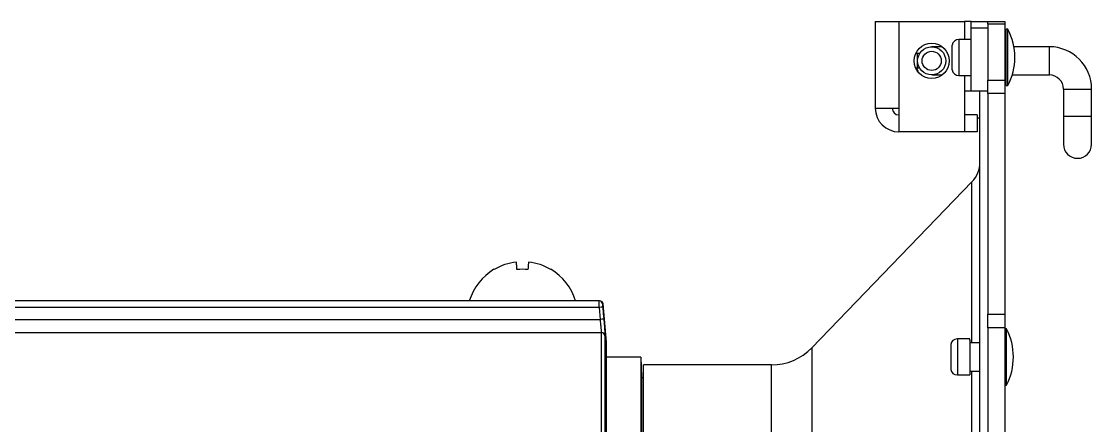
# Model space of a CAD drawing. Extents: x 16.7 to 113.1, y 4.5 to 84.5.
# Drawn here: x 30.828 to 35.58, y 38.153 to 39.946 of the extents above; entities that cross this region are included whole.
import ezdxf

# ---------------------------------------------------------------- set-up
doc = ezdxf.new("R2010")
doc.units = 0
doc.header["$MEASUREMENT"] = 0
doc.layers.add('OBJECT', color=7, linetype='CONTINUOUS')

msp = doc.modelspace()

# ---------------------------------------------------------------- linework, layer by layer
at = {"layer": 'OBJECT'}
for p, q in [((34.6194, 39.9465), (34.7244, 39.9465)), ((34.6194, 39.9465), (34.6194, 39.5615)), ((34.7244, 39.9465), (34.7244, 39.5615)), ((34.7244, 39.9465), (35.0149, 39.9465)), ((35.0449, 39.9465), (35.0149, 39.9465)), ((35.0149, 39.9465), (35.0149, 39.8665)), ((35.0449, 39.9465), (35.1199, 39.9465)), ((35.0449, 39.9165), (35.0449, 39.9465)), ((35.0449, 39.6365), (35.0449, 39.9165)), ((35.1199, 39.9165), (35.0449, 39.9165)), ((35.1199, 39.9465), (35.1948, 39.9465)), ((35.1199, 39.9337), (35.1199, 39.9465)), ((35.1948, 39.9337), (35.1199, 39.9337)), ((35.1199, 39.9337), (35.1199, 39.6858)), ((35.1948, 39.9465), (35.1948, 39.9337)), ((35.1948, 39.9337), (35.1948, 39.6858)), ((35.2084, 39.9115), (35.2009, 39.9115)), ((35.2009, 39.8276), (35.2009, 39.9115)), ((35.2084, 39.8276), (35.2084, 39.9115)), ((34.9166, 39.834), (34.8699, 39.834)), ((34.9603, 39.7315), (34.9603, 39.8415)), ((35.0449, 39.8665), (34.9899, 39.8665)), ((34.9899, 39.8665), (34.9899, 39.8128)), ((35.2009, 39.849), (35.1948, 39.849)), ((35.2009, 39.6615), (35.2009, 39.8276)), ((35.2084, 39.6615), (35.2084, 39.8276)), ((35.3924, 39.834), (35.2347, 39.834)), ((35.3924, 39.709), (35.3924, 39.834)), ((34.8074, 39.804), (34.799, 39.804)), ((34.8074, 39.7715), (34.8074, 39.804)), ((34.8165, 39.804), (34.8074, 39.804)), ((34.9899, 39.8128), (34.9899, 39.7065)), ((34.8074, 39.739), (34.799, 39.739)), ((34.8018, 39.739), (34.8089, 39.7253)), ((34.8074, 39.739), (34.8074, 39.7715)), ((34.8165, 39.739), (34.8074, 39.739)), ((34.8699, 39.709), (34.9166, 39.709)), ((34.9899, 39.7065), (35.0449, 39.7065)), ((35.0149, 39.7065), (35.0149, 39.6365)), ((35.1199, 39.6858), (35.1948, 39.6858)), ((35.1199, 39.6269), (35.1199, 39.6858)), ((35.1948, 39.724), (35.2009, 39.724)), ((35.1948, 39.709), (35.2009, 39.709)), ((35.1948, 39.6858), (35.1948, 39.6269)), ((35.2276, 39.709), (35.3924, 39.709)), ((35.0449, 39.6365), (35.0149, 39.6365)), ((35.0149, 39.6365), (35.0149, 39.4565)), ((35.1199, 39.6365), (35.0449, 39.6365)), ((35.0839, 35.9065), (35.0839, 39.6365)), ((35.2009, 39.6615), (35.2084, 39.6615)), ((35.4549, 39.6465), (35.4549, 39.5265)), ((35.4549, 39.6465), (35.5799, 39.6465)), ((35.5799, 39.5265), (35.5799, 39.6465)), ((35.1948, 39.6269), (35.1199, 39.6269)), ((35.1199, 39.6269), (35.1199, 38.6471)), ((35.1948, 39.6269), (35.1948, 38.6471)), ((34.6194, 39.5615), (34.7244, 39.5615)), ((34.7244, 39.5615), (34.7244, 39.4565)), ((35.0719, 39.5315), (35.0149, 39.5315)), ((35.0719, 39.5315), (35.0719, 39.4565)), ((35.0839, 39.5165), (35.0719, 39.5165)), ((35.4549, 39.5265), (35.4549, 39.4015)), ((35.4549, 39.5265), (35.5799, 39.5265)), ((35.5799, 39.4015), (35.5799, 39.5265)), ((35.0149, 39.4565), (34.7244, 39.4565)), ((35.0719, 39.4565), (35.0149, 39.4565)), ((35.0488, 39.2347), (34.3379, 38.4988)), ((35.0488, 38.5202), (35.0488, 39.2347)), ((32.9264, 38.8466), (32.9271, 38.8456)), ((33.3933, 38.7065), (28.9684, 38.7065)), ((33.4258, 38.5228), (33.4109, 38.6929)), ((33.3943, 38.6773), (29.0956, 38.6773)), ((33.3989, 38.6243), (33.3943, 38.6773)), ((35.1199, 38.6471), (35.1948, 38.6471)), ((35.1199, 38.5873), (35.1199, 38.6471)), ((35.1948, 38.6471), (35.1948, 38.5873)), ((29.1853, 38.6243), (33.3989, 38.6243)), ((35.1948, 38.5873), (35.1199, 38.5873)), ((35.1199, 38.5873), (35.1199, 38.1065)), ((35.1948, 38.5873), (35.1948, 38.1065)), ((33.4043, 38.565), (29.1853, 38.565)), ((33.4043, 37.9565), (33.4043, 38.565)), ((33.4192, 38.5516), (33.4192, 37.9461)), ((35.0388, 38.5377), (34.9838, 38.5377)), ((34.9838, 38.5377), (34.9838, 38.3777)), ((35.0388, 38.5317), (35.0388, 38.5377)), ((35.2023, 38.5827), (35.1948, 38.5827)), ((35.2023, 38.5732), (35.2023, 38.5827)), ((35.2023, 38.3327), (35.2023, 38.5732)), ((33.4258, 37.9184), (33.4258, 38.5228)), ((33.4259, 37.9174), (33.4259, 38.5215)), ((34.3379, 38.4988), (34.3379, 33.3142)), ((34.9542, 38.5127), (34.9542, 38.4027)), ((35.0388, 38.5317), (35.0388, 38.3777)), ((35.0839, 38.5202), (35.0388, 38.5202)), ((33.5779, 38.4564), (33.4259, 38.4564)), ((33.5779, 38.4564), (33.5779, 33.3566)), ((33.5779, 38.4564), (33.581, 38.3664)), ((34.1581, 38.4225), (33.5909, 38.4225)), ((33.5909, 35.9065), (33.5909, 38.4225)), ((34.1581, 35.9065), (34.1581, 38.4225)), ((35.0388, 38.3952), (35.0839, 38.3952)), ((35.0488, 33.4177), (35.0488, 38.3952)), ((33.581, 38.3664), (33.581, 33.4466)), ((33.581, 38.3664), (33.5909, 38.3664)), ((34.9838, 38.3777), (35.0388, 38.3777)), ((35.1948, 38.3327), (35.2023, 38.3327))]:
    msp.add_line(p, q, dxfattribs=at)
at = {"layer": 'OBJECT', "flags": 128}
for points in [[(33.0286, 38.8456), (33.0281, 38.852), (33.0277, 38.8578), (33.0273, 38.8629), (33.0269, 38.8674), (33.0267, 38.8712), (33.0264, 38.8743), (33.0262, 38.8768), (33.0261, 38.8786)], [(33.0797, 38.8786), (33.0795, 38.8768), (33.0794, 38.8743), (33.0791, 38.8712), (33.0788, 38.8674), (33.0785, 38.8629), (33.0781, 38.8578), (33.0777, 38.852), (33.0772, 38.8456)], [(33.1786, 38.8456), (33.179, 38.846), (33.1792, 38.8463), (33.1793, 38.8465), (33.1794, 38.8466)], [(33.4093, 38.6782), (33.4118, 38.6483), (33.4138, 38.6252)]]:
    msp.add_lwpolyline(points, dxfattribs=at)
at = {"layer": 'OBJECT'}
for radius in [0.078, 0.0625, 0.0425]:
    msp.add_circle((34.8699, 39.7715), radius, dxfattribs=at)
for centre, radius, start, end in [((34.9672, 39.7865), 0.2717, 332.6121, 27.3879), ((34.9899, 39.8365), 0.03, 90, 170.4059), ((35.3924, 39.6465), 0.1875, 0, 90), ((34.9899, 39.7365), 0.03, 189.5941, 270), ((35.3924, 39.6465), 0.0625, 0, 90), ((34.7244, 39.5615), 0.105, 180, 270), ((34.7244, 39.5615), 0.03, 180, 270), ((35.5174, 39.4015), 0.0625, 180, 0), ((34.9589, 39.3215), 0.125, 315.9923, 0), ((33.0528, 38.6331), 0.2469, 96.2168, 120.6031), ((33.0529, 38.6331), 0.2469, 59.3971, 83.783), ((33.0529, 38.6348), 0.2466, 120.8571, 163.1157), ((33.0529, 38.5373), 0.3092, 85.4885, 94.5115), ((33.0529, 38.6348), 0.2466, 16.8843, 59.1429), ((33.3933, 38.6915), 0.015, 4.9447, 89.9967), ((33.396, 38.6915), 0.015, 5.5299, 90), ((33.4107, 38.5301), 0.1481, 90.5462, 96.3401), ((33.4152, 38.477), 0.1482, 90.5463, 96.3343), ((33.4044, 38.5501), 0.0149, 5.5521, 90.4359), ((34.9838, 38.5077), 0.03, 90, 170.4059), ((34.9611, 38.4577), 0.2717, 332.6121, 27.3879), ((33.4109, 38.5215), 0.015, 0, 5), ((34.1581, 38.6725), 0.25, 270, 315.9923), ((34.9838, 38.4077), 0.03, 189.5941, 270)]:
    msp.add_arc(centre, radius, start, end, dxfattribs=at)
for points, knots in [([(34.8642, 39.8332), (34.8666, 39.834), (34.8733, 39.8361), (34.8803, 39.8348), (34.8849, 39.834)], [0, 0, 0, 0, 0.356727, 1, 1, 1, 1]), ([(33.3943, 38.6773), (33.3942, 38.6806), (33.3939, 38.6874), (33.3936, 38.6962), (33.3933, 38.7028), (33.3932, 38.7061), (33.3933, 38.7064), (33.3933, 38.7065)], [0, 0, 0, 0, 0.218544, 0.437092, 0.65551, 0.873728, 1, 1, 1, 1]), ([(33.4082, 38.6928), (33.4082, 38.6926), (33.4082, 38.6923), (33.4084, 38.6897), (33.4086, 38.6859), (33.409, 38.6818), (33.4092, 38.6792), (33.4093, 38.6782)], [0, 0, 0, 0, 0.217388, 0.434771, 0.652345, 0.870527, 1, 1, 1, 1]), ([(33.41, 38.6928), (33.4103, 38.6928), (33.4108, 38.6928), (33.4091, 38.6928), (33.4082, 38.6928)], [0, 0, 0, 0, 0.509002, 1, 1, 1, 1]), ([(33.4043, 38.565), (33.4042, 38.567), (33.4041, 38.5709), (33.4029, 38.5847), (33.4011, 38.6029), (33.3997, 38.6171), (33.3989, 38.6243)], [0, 0, 0, 0, 0.2465, 0.492977, 0.740149, 1, 1, 1, 1]), ([(33.4138, 38.6252), (33.4146, 38.6166), (33.416, 38.5993), (33.4178, 38.5767), (33.419, 38.559), (33.4192, 38.5541), (33.4192, 38.5516)], [0, 0, 0, 0, 0.249056, 0.498133, 0.746674, 1, 1, 1, 1])]:
    msp.add_open_spline(points, degree=3, knots=knots, dxfattribs=at)

doc.saveas('drawing.dxf')
